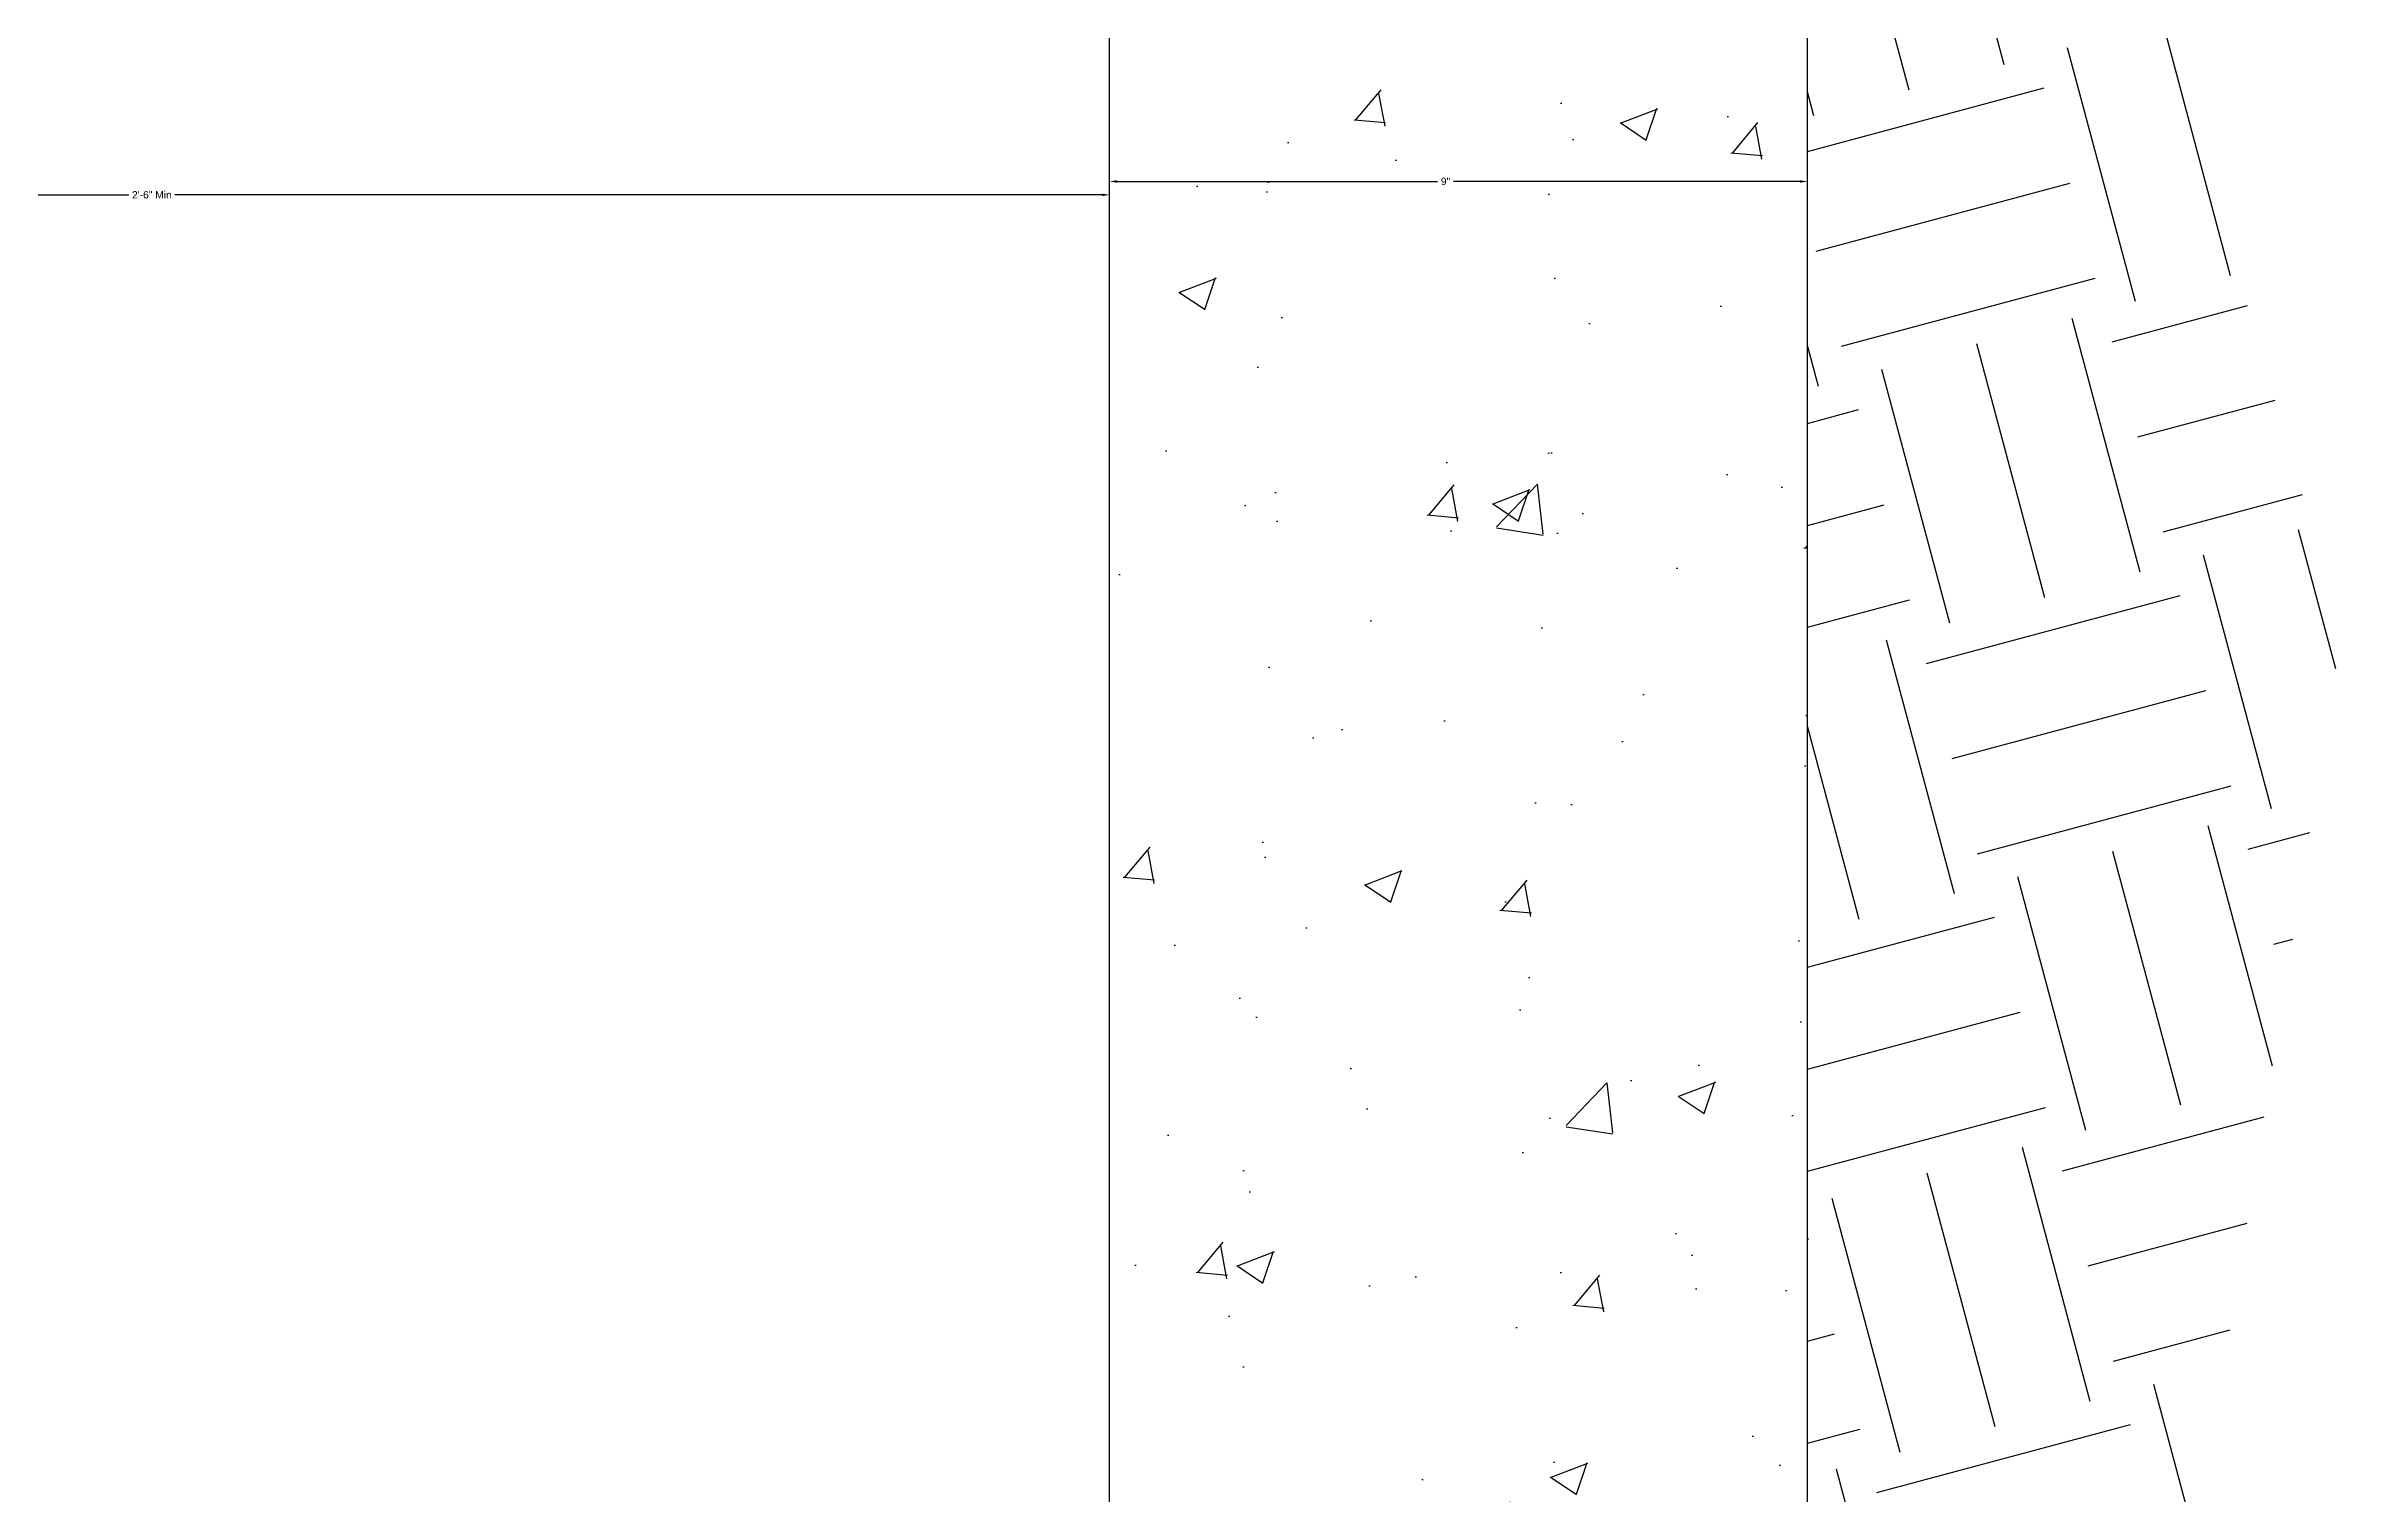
# Model space of a CAD drawing. Header units: inches. Extents: x 15 to 1853, y 20 to 1916.
# Drawn here: x 880.7 to 937.1, y 423.9 to 459.5 of the extents above; entities that cross this region are included whole.
import ezdxf

# ---------------------------------------------------------------- set-up
doc = ezdxf.new("R2010")
doc.units = ezdxf.units.IN
doc.header["$MEASUREMENT"] = 0
doc.layers.get('DEFPOINTS').update_dxf_attribs({"lineweight": 20})
doc.layers.add('HACH', color=5, linetype='Continuous')
doc.styles.get("Standard").update_dxf_attribs({"font": 'arial.ttf'})
doc.dimstyles.get("Standard").update_dxf_attribs({"dimtxt": 0.18, "dimasz": 0.18, "dimexe": 0.18, "dimexo": 0.0625, "dimgap": 0.09, "dimtad": 0, "dimtih": 1, "dimtoh": 1, "dimdec": 4, "dimzin": 0, "dimdsep": 46, "dimtxsty": 'Standard', "dimcen": 0.09, "dimadec": 0, "dimazin": 0, "dimtfac": 1, "dimtdec": 4, "dimtofl": 0, "dimtmove": 0, "dimatfit": 3, "dimfxl": 1, "dimtolj": 1, "dimtzin": 0, "dimarcsym": 0})

# ---------------------------------------------------------------- blocks, each defined once
blk = doc.blocks.new('*D112')
at = {"layer": 'DEFPOINTS', "color": 0, "transparency": 16777216}
for p in [(906.866, 456.139), (906.866, 452.058), (924.011, 452.058)]:
    blk.add_point(p, dxfattribs=at)
at = {"layer": 'HACH', "color": 0, "lineweight": -2, "transparency": 16777216}
for p, q in [((906.866, 452.12), (906.866, 456.319)), ((907.046, 456.139), (914.925, 456.139)), ((923.831, 456.139), (915.312, 456.139)), ((924.011, 452.12), (924.011, 456.319))]:
    blk.add_line(p, q, dxfattribs=at)
at = {"layer": 'HACH', "color": 0, "transparency": 16777216}
for points in [[(907.046, 456.169), (907.046, 456.109), (906.866, 456.139)], [(923.831, 456.169), (923.831, 456.109), (924.011, 456.139)]]:
    blk.add_solid(points, dxfattribs=at)
at = {"layer": 'HACH', "color": 0, "transparency": 16777216, "insert": (915.119, 456.139), "char_height": 0.18, "attachment_point": 5}
blk.add_mtext('\\A1;9"', dxfattribs=at)
blk = doc.blocks.new('*D113')
at = {"layer": 'DEFPOINTS', "color": 0, "transparency": 16777216}
for p in [(859.811, 455.81), (859.811, 455.81), (906.866, 452.058)]:
    blk.add_point(p, dxfattribs=at)
at = {"layer": 'HACH', "color": 0, "lineweight": -2, "transparency": 16777216}
for p, q in [((859.811, 455.873), (859.811, 455.99)), ((859.991, 455.81), (882.773, 455.81)), ((906.686, 455.81), (883.904, 455.81)), ((906.866, 452.12), (906.866, 455.99))]:
    blk.add_line(p, q, dxfattribs=at)
at = {"layer": 'HACH', "color": 0, "transparency": 16777216}
for points in [[(859.991, 455.84), (859.991, 455.78), (859.811, 455.81)], [(906.686, 455.84), (906.686, 455.78), (906.866, 455.81)]]:
    blk.add_solid(points, dxfattribs=at)
at = {"layer": 'HACH', "color": 0, "transparency": 16777216, "insert": (883.338, 455.81), "char_height": 0.18, "attachment_point": 5}
blk.add_mtext('\\A1;2\'-6" Min', dxfattribs=at)

msp = doc.modelspace()

# ---------------------------------------------------------------- hatches: boundary and pattern name
at = {"layer": 'HACH'}
h = msp.add_hatch(dxfattribs=at)
h.set_pattern_fill('AR-CONC', color=256, scale=0.050801, angle=360, style=0)
h.set_pattern_definition([(50, (-12879.98, 938.627), (9.2551235, -0.809718), [0.967755, -10.645304]), (355, (-12879.98, 938.627), (-1.790363, 9.705827), [0.774204, -8.516243]), (100.451, (-12879.209, 938.56), (7.464794, 8.8960646), [0.8224646, -9.047111]), (46.1842, (-12879.98, 941.208), (13.771027, -2.135783), [1.451632, -15.967956]), (96.6356, (-12878.833, 941.03), (12.06032, 12.569412), [1.233697, -13.570667]), (351.184, (-12879.98, 941.208), (12.06034, 12.56939), [1.161306, -12.774364]), (21, (-12878.69, 940.563), (7.7021543, -5.1951682), [0.967755, -10.645304]), (326, (-12878.69, 940.563), (3.139591, 9.3568926), [0.774204, -8.516243]), (71.4514, (-12878.048, 940.13), (10.8417245, 4.161745), [0.8224646, -9.047111]), (37.5, (-12879.9803, 938.6273), (0.15690346, 4.295462), [0, -8.4130158, 0, -8.645277, 0, -8.5485015]), (7.5, (-12879.9803, 938.6273), (3.394491, 5.0892515), [0, -4.9290982, 0, -8.2194648, 0, -3.2581081]), (327.5, (-12882.8578, 938.6273), (6.8881082, -0.2910247), [0, -3.2258496, 0, -10.0646508, 0, -13.3550174]), (317.5, (-12884.148, 938.6273), (7.5250781, 1.2916856), [0, -4.1936045, 0, -6.6839604, 0, -9.4839979])])
h.paths.add_polyline_path([(924.010839, 533.005246), (906.865575, 533.005246), (906.865575, 517.67023), (924.010839, 517.67023)])
h.paths.add_polyline_path([(924.010839, 510.050113), (907.455712, 510.050113), (906.865575, 509.459976), (906.865575, 418.703488), (924.010839, 418.703488)])
h.paths.add_polyline_path([(910.945968, 462.461576), (919.291712, 462.461576), (919.291712, 455.503671), (910.945968, 455.503671)], flags=24)
h = msp.add_hatch(dxfattribs=at)
h.set_pattern_fill('EARTH', color=256, scale=1.016016, angle=15, style=0)
h.set_pattern_definition([(15, (-12879.9803, 920.972), (4.5620403, 7.9016855), [6.451699, -6.451699]), (15, (-12880.6065, 923.309), (4.5620403, 7.9016855), [6.451699, -6.451699]), (15, (-12881.233, 925.646), (4.5620403, 7.9016855), [6.451699, -6.451699]), (105, (-12880.6625, 926.6335), (-7.9016855, 4.5620403), [6.451699, -6.451699]), (105, (-12878.3255, 927.26), (-7.9016855, 4.5620403), [6.451699, -6.451699]), (105, (-12875.9886, 927.886), (-7.9016855, 4.5620403), [6.451699, -6.451699])])
h.paths.add_polyline_path([(729.697851, 510.144894), (721.870725, 510.144894), (718.843338, 488.30487), (723.247549, 480.302753), (715.231973, 447.222109), (721.037528, 435.018886), (718.835419, 418.214443), (711.628521, 411.412645), (715.432166, 393.407887), (770.942073, 388.330454), (790.761045, 392.931671), (829.998603, 389.130664), (852.019678, 394.332041), (872.698049, 390.744005), (879.534269, 392.911688), (879.534269, 396.746172), (879.534269, 400.415207), (723.982763, 400.415207), (723.982763, 406.5113), (729.697851, 406.5113)])
h.paths.add_polyline_path([(933.756489, 423.952781), (937.144184, 445.107054), (932.858512, 459.856459), (932.699328, 483.594164), (932.169343, 491.86427), (928.165512, 510.050113), (924.010839, 510.050113), (924.010839, 406.5113), (929.725927, 406.5113), (929.725927, 400.415207), (879.534269, 400.415207), (879.534269, 396.746172), (879.534269, 392.911688), (894.947225, 392.613273), (922.545759, 394.945115), (933.556296, 396.145433), (932.154959, 409.548974)])

# ---------------------------------------------------------------- linework, layer by layer
at = {"layer": 'HACH', "lineweight": 30}
for p, q in [((906.865575, 418.703488), (906.865575, 510.050113)), ((924.010839, 406.5113), (924.010839, 510.050113))]:
    msp.add_line(p, q, dxfattribs=at)

# ---------------------------------------------------------------- dimensions: what is measured, and where the dimension line sits
at = {"layer": 'HACH'}
dim = msp.add_linear_dim(base=(859.811352, 455.810427), p1=(906.865575, 452.057793), p2=(859.811352, 455.810427), text='2\'-6" Min', dimstyle='Standard', override={"dimscale": 1, "dimdec": 5, "dimlfac": 0.25}, dxfattribs=at)
dim.commit()
dim.dimension.update_dxf_attribs({"geometry": '*D113', "text_midpoint": (883.338463, 455.810427)})
dim = msp.add_linear_dim(base=(906.865575, 456.13868), p1=(924.010839, 452.057793), p2=(906.865575, 452.057793), text='9"', dimstyle='Standard', override={"dimscale": 1}, dxfattribs=at)
dim.commit()
dim.dimension.update_dxf_attribs({"geometry": '*D112', "text_midpoint": (915.11884, 456.13868), "dimtype": 160})

doc.saveas('drawing.dxf')
